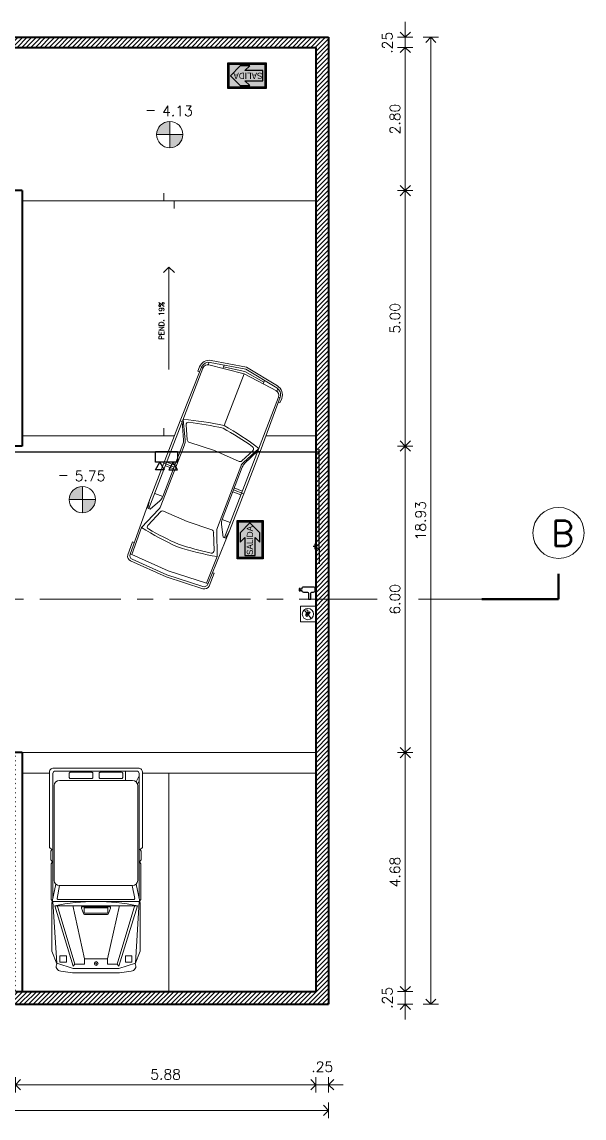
# Model space of a CAD drawing. Extents: x 1009 to 1343, y -172900 to 201.
# Drawn here: x 1186.73 to 1197.73, y 77.63 to 99.08 of the extents above; entities that cross this region are included whole.
import ezdxf

# ---------------------------------------------------------------- set-up
doc = ezdxf.new("R2010")
doc.units = 0
doc.header["$LTSCALE"] = 0.5
doc.linetypes.add('CENTER', pattern=[50.8, 31.75, -6.35, 6.35, -6.35])
doc.linetypes.add('TRAZOS2', pattern=[0.375, 0.25, -0.125])
doc.layers.get('0').update_dxf_attribs({"linetype": 'CONTINUOUS'})
doc.layers.get('Defpoints').update_dxf_attribs({"linetype": 'CONTINUOUS'})
for name, color, linetype, lineweight in [('Acotaciones', 9, 'CONTINUOUS', 9), ('Detalles 01', 8, 'CONTINUOUS', 9), ('EQUIPO DE EMERGENCIA', 200, 'CONTINUOUS', 30), ('Muros corte', 7, 'CONTINUOUS', 40), ('Pisos', 252, 'CONTINUOUS', 18), ('Punta 01', 6, 'CONTINUOUS', 9), ('Punta 015', 64, 'CONTINUOUS', 13), ('Punta 02', 11, 'CONTINUOUS', 20), ('Punta 05', 52, 'CONTINUOUS', 50), ('Sist. contra incendio', 1, 'CONTINUOUS', 18), ('Tratamiento pisos', 251, 'CONTINUOUS', 9), ('Vehículos', 155, 'CONTINUOUS', 13), ('Vidrios', 147, 'CONTINUOUS', 13)]:
    doc.layers.add(name, color=color, linetype=linetype, lineweight=lineweight)
for name, color, linetype in [('BRIGADAS', 8, 'TRAZOS2'), ('Cableado', 100, 'CONTINUOUS'), ('Electricidad', 50, 'CONTINUOUS'), ('GCI-LUZ DE EMERG.LUZ ESTROBOSCOPICA', 12, 'CONTINUOUS'), ('MARCO_FONDO_NEGRO', 7, 'CONTINUOUS'), ('SEÑAL_FONDO_FIGURAS', 254, 'CONTINUOUS'), ('SEÑAL_FONDO_NEGRO', 7, 'CONTINUOUS'), ('SEÑAL_FONDO_VERDE', 86, 'CONTINUOUS')]:
    doc.layers.add(name, color=color, linetype=linetype)
doc.styles.add('franklin gothic medium', font='framd.ttf')
doc.styles.add('Texto 1 mm', font='simplex.shx', dxfattribs={"height": 0.1})
doc.styles.add('Texto 2 mm', font='simplex.shx', dxfattribs={"height": 0.2})
doc.styles.add('Texto 5 mm', font='simplex.shx', dxfattribs={"height": 0.5})
doc.dimstyles.new('Primera línea', dxfattribs={"dimscale": 0, "dimtxt": 0.2, "dimasz": 0.2, "dimexe": 0.15, "dimexo": 0, "dimgap": 0.1, "dimtad": 1, "dimzin": 4, "dimdsep": 46, "dimtxsty": 'Texto 2 mm', "dimblk": 'OPEN90', "dimcen": 2.5, "dimclrd": 256, "dimclre": 256, "dimclrt": 256, "dimadec": 0, "dimazin": 0, "dimtfac": 1, "dimtmove": 2, "dimatfit": 3, "dimldrblk": 'OPEN90', "dimfxl": 1, "dimtolj": 1, "dimtzin": 0, "dimlwd": -1, "dimlwe": -1, "dimarcsym": 0})
doc.dimstyles.new('Segunda línea', dxfattribs={"dimscale": 0, "dimtxt": 0.2, "dimasz": 0.2, "dimexe": 0.15, "dimexo": 0.5, "dimgap": 0.1, "dimtad": 1, "dimzin": 4, "dimdsep": 46, "dimtxsty": 'Texto 2 mm', "dimblk": 'OPEN90', "dimcen": 2.5, "dimclrd": 256, "dimclre": 256, "dimclrt": 256, "dimadec": 0, "dimazin": 0, "dimtfac": 1, "dimtmove": 2, "dimatfit": 3, "dimldrblk": 'OPEN90', "dimfxl": 1, "dimtolj": 1, "dimtzin": 0, "dimlwd": -1, "dimlwe": -1, "dimarcsym": 0})
pattern_1 = [(45, (62.21442, 16.503325), (-0.0449012806, 0.0449012806), [])]

# ---------------------------------------------------------------- blocks, each defined once
blk = doc.blocks.new('A$C30F00F99')
for p, q in [((0.065, 1.448), (0.065, 3.9)), ((1.704, 3.95), (0.115, 3.95)), ((1.754, 1.448), (1.754, 3.9)), ((0.093, 3.668), (0.093, 1.807)), ((1.626, 3.768), (0.193, 3.768)), ((1.726, 3.668), (1.726, 1.807)), ((0.122, 1.736), (0.054, 1.395)), ((1.697, 1.736), (1.765, 1.395)), ((0.198, 1.707), (0.152, 1.458)), ((1.626, 1.707), (0.193, 1.707)), ((1.621, 1.707), (1.667, 1.458)), ((1.765, 1.395), (0.056, 1.399)), ((0.495, 0.168), (0.152, 1.323)), ((1.647, 1.435), (0.172, 1.435)), ((1.134, 0.274), (1.367, 1.319)), ((1.326, 0.168), (1.669, 1.323)), ((1.72, 1.313), (1.36, 0.134)), ((1.144, 1.274), (0.676, 1.274)), ((0.676, 1.274), (0.676, 1.166)), ((0.676, 1.166), (1.144, 1.166)), ((1.144, 1.166), (1.144, 1.274)), ((0.33, 0.336), (0.205, 0.336)), ((0.205, 0.336), (0.205, 0.209)), ((0.33, 0.209), (0.33, 0.336)), ((1.134, 0.274), (0.687, 0.274)), ((1.134, 0.168), (1.134, 0.274)), ((1.489, 0.209), (1.489, 0.336)), ((1.489, 0.336), (1.614, 0.336)), ((1.614, 0.336), (1.614, 0.209)), ((0.205, 0.209), (0.33, 0.209)), ((0.915, 0.184), (0.885, 0.206)), ((0.915, 0.184), (0.944, 0.206)), ((0.915, 0.148), (0.915, 0.184)), ((1.326, 0.168), (1.134, 0.168)), ((1.36, 0.134), (1.326, 0.168)), ((1.614, 0.209), (1.489, 0.209))]:
    blk.add_line(p, q)
for points in [[(0, 3.918), (0, 2.454), (0.044, 2.417), (0.023, 2.383), (0.023, 2.211), (0.06, 2.172), (0.031, 2.135), (0.031, 1.436), (0.058, 1.402), (0.043, 1.368), (0.043, 0.425), (0.145, 0.177, 0.590762), (0.221, 0.036), (0.448, 0), (1.372, 0), (1.598, 0.036, 0.590762), (1.675, 0.177), (1.776, 0.425), (1.776, 1.368), (1.762, 1.402), (1.789, 1.436), (1.789, 2.135), (1.76, 2.172), (1.796, 2.211), (1.796, 2.383), (1.775, 2.417), (1.819, 2.454), (1.819, 3.918, 0.468554), (1.737, 4.009), (0.082, 4.009, 0.468554)], [(0.387, 3.906, -0.414214), (0.407, 3.926), (0.83, 3.926, -0.414214), (0.85, 3.906), (0.85, 3.823, -0.414214), (0.83, 3.803), (0.407, 3.803, -0.414214), (0.387, 3.823)], [(1.432, 3.906, 0.414214), (1.412, 3.926), (0.99, 3.926, 0.414214), (0.97, 3.906), (0.97, 3.823, 0.414214), (0.99, 3.803), (1.412, 3.803, 0.414214), (1.432, 3.823)], [(0.645, 1.295), (0.841, 1.295), (0.98, 1.295), (1.176, 1.295, -0.515671), (1.195, 1.269), (1.157, 1.159, -0.319548), (1.138, 1.145), (0.962, 1.145), (0.859, 1.145), (0.683, 1.145, -0.319548), (0.664, 1.159), (0.626, 1.269, -0.515671)]]:
    blk.add_lwpolyline(points, format="xyb", close=True)
for points in [[(1.485, 3.768), (1.485, 3.95)], [(1.695, 3.74), (1.754, 3.855)], [(1.754, 3.688), (1.754, 3.756), (1.723, 3.692)], [(1.754, 2.412), (1.775, 2.417)], [(0.064, 1.395), (0.141, 0.189), (0.461, 0.086)], [(0.101, 1.313), (0.461, 0.134), (0.495, 0.168), (0.687, 0.168), (0.687, 0.274), (0.454, 1.319)], [(1.72, 1.313), (0.101, 1.313)], [(1.757, 1.395), (1.68, 0.189), (1.36, 0.086)], [(1.36, 0.086), (0.461, 0.086)]]:
    blk.add_lwpolyline(points)
blk.add_lwpolyline([(1.72, 1.313, 0.103517), (0.101, 1.313, -1.887166)], format="xyb")
blk.add_circle((0.915, 0.184), 0.0367)
for centre, radius, start, end in [((0.115, 3.9), 0.05, 90, 180), ((1.704, 3.9), 0.05, 0, 90), ((0.193, 3.668), 0.1, 90, 180), ((1.626, 3.668), 0.1, 0, 90), ((0.193, 1.807), 0.1, 180, 270), ((1.626, 1.807), 0.1, 270, 0), ((0.172, 1.455), 0.02, 169.5085, 270), ((1.647, 1.455), 0.02, 270, 10.4915)]:
    blk.add_arc(centre, radius, start, end)
blk = doc.blocks.new('A$C0C570FE1')
for p, q in [((0.416, 1.722), (0.324, 1.723)), ((0.416, 1.685), (0.416, 1.722)), ((3.993, 1.717), (3.993, 1.684)), ((4.262, 1.714), (3.993, 1.717)), ((0.125, 1.558), (0, 0.861)), ((0.167, 1.56), (0.044, 0.861)), ((0.225, 1.592), (0.136, 0.861)), ((0.171, 1.581), (0.224, 1.581)), ((1.446, 1.701), (0.312, 1.684)), ((0.321, 1.653), (0.321, 1.684)), ((0.321, 1.653), (3.268, 1.653)), ((1.398, 1.653), (1.764, 1.474)), ((3.11, 1.701), (1.446, 1.701)), ((1.446, 1.701), (1.446, 1.653)), ((1.446, 1.653), (1.776, 1.501)), ((1.744, 1.435), (1.481, 1.562)), ((2.293, 1.653), (2.293, 1.485)), ((2.333, 1.701), (2.333, 1.485)), ((2.373, 1.653), (2.373, 1.485)), ((2.953, 1.485), (2.953, 1.653)), ((3.049, 1.51), (3.268, 1.629)), ((4.234, 1.679), (3.11, 1.701)), ((3.268, 1.677), (3.11, 1.701)), ((3.208, 1.468), (3.668, 1.653)), ((3.245, 1.418), (3.577, 1.554)), ((3.268, 1.629), (3.268, 1.677)), ((3.668, 1.653), (4.23, 1.644)), ((4.23, 1.644), (4.23, 1.679)), ((4.23, 1.644), (4.272, 0.861)), ((4.313, 1.603), (4.355, 0.861)), ((4.395, 0.861), (4.353, 1.62)), ((1.75, 0.861), (1.773, 1.388)), ((1.852, 1.453), (3.134, 1.453)), ((1.855, 1.485), (2.953, 1.485)), ((3.236, 0.861), (3.214, 1.37)), ((0.152, 1.283), (0.093, 0.861)), ((0.119, 1.285), (0.188, 1.285)), ((0.125, 0.165), (0, 0.861)), ((0.167, 0.163), (0.044, 0.861)), ((0.152, 0.439), (0.093, 0.861)), ((0.136, 0.861), (1.224, 0.861)), ((0.225, 0.131), (0.136, 0.861)), ((1.75, 0.861), (1.773, 0.335)), ((3.236, 0.861), (3.214, 0.353)), ((4.23, 0.079), (4.272, 0.861)), ((4.313, 0.12), (4.355, 0.861)), ((4.395, 0.861), (4.353, 0.103)), ((0.119, 0.438), (0.188, 0.438)), ((1.398, 0.07), (1.764, 0.249)), ((1.446, 0.07), (1.776, 0.221)), ((1.744, 0.287), (1.481, 0.161)), ((1.852, 0.27), (3.134, 0.27)), ((1.855, 0.238), (2.953, 0.238)), ((2.293, 0.07), (2.293, 0.238)), ((2.333, 0.022), (2.333, 0.238)), ((2.373, 0.07), (2.373, 0.238)), ((2.953, 0.238), (2.953, 0.07)), ((3.208, 0.255), (3.668, 0.07)), ((3.245, 0.304), (3.577, 0.169)), ((0.171, 0.142), (0.224, 0.142)), ((1.446, 0.022), (0.312, 0.039)), ((0.321, 0.07), (3.268, 0.07)), ((0.321, 0.07), (0.321, 0.039)), ((0.416, 0.001), (0.324, 0)), ((0.416, 0.038), (0.416, 0.001)), ((1.446, 0.022), (1.446, 0.07)), ((3.11, 0.022), (1.446, 0.022)), ((3.049, 0.213), (3.268, 0.094)), ((3.268, 0.046), (3.11, 0.022)), ((4.234, 0.044), (3.11, 0.022)), ((3.268, 0.094), (3.268, 0.046)), ((3.668, 0.07), (4.23, 0.079)), ((3.993, 0.005), (3.993, 0.039)), ((4.262, 0.008), (3.993, 0.005)), ((4.23, 0.079), (4.23, 0.044))]:
    blk.add_line(p, q)
for centre, radius, start, end in [((0.322, 1.523), 0.2, 89.6059, 169.7934), ((0.315, 1.534), 0.15, 90.8772, 169.9992), ((0.321, 1.553), 0.1, 90, 173.024), ((7.846, -0.184), 6.705, 164.0955, 171.0276), ((7.876, -0.089), 6.664, 165.9376, 171.8019), ((1.459, 1.516), 0.05, 64.4236, 163.8009), ((2.953, 1.685), 0.2, 270, 298.6282), ((3.596, 1.508), 0.05, 13.1488, 112.1811), ((-2.765, 0.542), 6.484, 2.8274, 8.6702), ((-2.714, 0.453), 6.494, 3.6062, 10.6501), ((4.233, 1.599), 0.08, 3.2191, 89.3245), ((4.253, 1.615), 0.1, 3.1608, 84.5613), ((1.723, 1.39), 0.05, 357.5478, 64.4236), ((1.852, 1.653), 0.2, 243.8694, 270), ((1.855, 1.685), 0.2, 246.7861, 270), ((3.134, 1.653), 0.2, 270, 291.9752), ((3.264, 1.372), 0.05, 112.1811, 182.5243), ((7.846, 1.907), 6.705, 188.9724, 195.9045), ((7.876, 1.812), 6.664, 188.1981, 194.0624), ((-2.765, 1.181), 6.484, 351.3298, 357.1726), ((-2.714, 1.27), 6.494, 349.3499, 356.3938), ((1.723, 0.332), 0.05, 295.5764, 2.4522), ((1.852, 0.07), 0.2, 90, 116.1306), ((1.855, 0.038), 0.2, 90, 113.2139), ((2.953, 0.038), 0.2, 61.3718, 90), ((3.134, 0.07), 0.2, 68.0248, 90), ((3.264, 0.351), 0.05, 177.4757, 247.8189), ((0.322, 0.2), 0.2, 190.2066, 270.3941), ((0.315, 0.189), 0.15, 190.0008, 269.1228), ((0.321, 0.17), 0.1, 186.976, 270), ((1.459, 0.206), 0.05, 196.1991, 295.5764), ((3.596, 0.215), 0.05, 247.8189, 346.8512), ((4.233, 0.124), 0.08, 270.6755, 356.7809), ((4.253, 0.108), 0.1, 275.4387, 356.8392)]:
    blk.add_arc(centre, radius, start, end)
blk = doc.blocks.new('_Open90')
at = {"color": 0, "linetype": 'ByBlock', "lineweight": -2}
for p, q in [((0, 0), (-1, 0)), ((-0.5, 0.5), (0, 0)), ((0, 0), (-0.5, -0.5))]:
    blk.add_line(p, q, dxfattribs=at)
blk = doc.blocks.new('*D228')
at = {"layer": 'Acotaciones', "transparency": 16777216}
for p, q in [((1186.6, 78.433), (1186.6, 78.134)), ((1192.48, 78.433), (1192.48, 78.134)), ((1192.28, 78.284), (1186.8, 78.284))]:
    blk.add_line(p, q, dxfattribs=at)
at = {"layer": 'Defpoints', "color": 0, "transparency": 16777216}
for p in [(1186.6, 78.433), (1192.48, 78.433), (1186.6, 78.284)]:
    blk.add_point(p, dxfattribs=at)
at = {"layer": 'Acotaciones', "transparency": 16777216, "xscale": 0.2, "yscale": 0.2, "zscale": 0.2, "rotation": 180}
blk.add_blockref('_Open90', (1186.6, 78.284), dxfattribs=at)
at = {"layer": 'Acotaciones', "transparency": 16777216, "xscale": 0.2, "yscale": 0.2, "zscale": 0.2}
blk.add_blockref('_Open90', (1192.48, 78.284), dxfattribs=at)
at = {"layer": 'Acotaciones', "transparency": 16777216, "insert": (1189.54, 78.484), "char_height": 0.2, "attachment_point": 5, "style": 'Texto 2 mm'}
blk.add_mtext('\\A1;5.88', dxfattribs=at)
blk = doc.blocks.new('*D229')
at = {"layer": 'Acotaciones', "transparency": 16777216}
for p, q in [((1153.06, 77.933), (1153.06, 77.63)), ((1192.73, 77.933), (1192.73, 77.63)), ((1153.26, 77.78), (1192.53, 77.78))]:
    blk.add_line(p, q, dxfattribs=at)
at = {"layer": 'Defpoints', "color": 0, "transparency": 16777216}
for p in [(1153.06, 78.433), (1192.73, 78.433), (1192.73, 77.78)]:
    blk.add_point(p, dxfattribs=at)
at = {"layer": 'Acotaciones', "transparency": 16777216, "xscale": 0.2, "yscale": 0.2, "zscale": 0.2, "rotation": 180}
blk.add_blockref('_Open90', (1153.06, 77.78), dxfattribs=at)
at = {"layer": 'Acotaciones', "transparency": 16777216, "xscale": 0.2, "yscale": 0.2, "zscale": 0.2}
blk.add_blockref('_Open90', (1192.73, 77.78), dxfattribs=at)
at = {"layer": 'Acotaciones', "transparency": 16777216, "insert": (1172.895, 77.98), "char_height": 0.2, "attachment_point": 5, "style": 'Texto 2 mm'}
blk.add_mtext('\\A1;39.67', dxfattribs=at)
blk = doc.blocks.new('*D230')
at = {"layer": 'Acotaciones', "transparency": 16777216}
for p, q in [((1194.08, 84.783), (1194.38, 84.783)), ((1194.23, 80.308), (1194.23, 84.583)), ((1194.08, 80.108), (1194.38, 80.108))]:
    blk.add_line(p, q, dxfattribs=at)
at = {"layer": 'Defpoints', "color": 0, "transparency": 16777216}
for p in [(1194.08, 84.783), (1194.23, 84.783), (1194.08, 80.108)]:
    blk.add_point(p, dxfattribs=at)
at = {"layer": 'Acotaciones', "transparency": 16777216, "xscale": 0.2, "yscale": 0.2, "zscale": 0.2}
for p, rotation in [((1194.23, 84.783), 90), ((1194.23, 80.108), 270)]:
    blk.add_blockref('_Open90', p, dxfattribs=dict(at, rotation=rotation))
at = {"layer": 'Acotaciones', "transparency": 16777216, "insert": (1194.03, 82.446), "char_height": 0.2, "attachment_point": 5, "rotation": 90, "style": 'Texto 2 mm'}
blk.add_mtext('\\A1;4.68', dxfattribs=at)
blk = doc.blocks.new('*D231')
at = {"layer": 'Acotaciones', "transparency": 16777216}
for p, q in [((1194.08, 90.783), (1194.38, 90.783)), ((1194.23, 84.983), (1194.23, 90.583)), ((1194.08, 84.783), (1194.38, 84.783))]:
    blk.add_line(p, q, dxfattribs=at)
at = {"layer": 'Defpoints', "color": 0, "transparency": 16777216}
for p in [(1194.08, 90.783), (1194.23, 90.783), (1194.08, 84.783)]:
    blk.add_point(p, dxfattribs=at)
at = {"layer": 'Acotaciones', "transparency": 16777216, "xscale": 0.2, "yscale": 0.2, "zscale": 0.2}
for p, rotation in [((1194.23, 90.783), 90), ((1194.23, 84.783), 270)]:
    blk.add_blockref('_Open90', p, dxfattribs=dict(at, rotation=rotation))
at = {"layer": 'Acotaciones', "transparency": 16777216, "insert": (1194.03, 87.783), "char_height": 0.2, "attachment_point": 5, "rotation": 90, "style": 'Texto 2 mm'}
blk.add_mtext('\\A1;6.00', dxfattribs=at)
blk = doc.blocks.new('*D232')
at = {"layer": 'Acotaciones', "transparency": 16777216}
for p, q in [((1194.08, 95.783), (1194.38, 95.783)), ((1194.23, 90.983), (1194.23, 95.583)), ((1194.08, 90.783), (1194.38, 90.783))]:
    blk.add_line(p, q, dxfattribs=at)
at = {"layer": 'Defpoints', "color": 0, "transparency": 16777216}
for p in [(1194.08, 95.783), (1194.23, 95.783), (1194.08, 90.783)]:
    blk.add_point(p, dxfattribs=at)
at = {"layer": 'Acotaciones', "transparency": 16777216, "xscale": 0.2, "yscale": 0.2, "zscale": 0.2}
for p, rotation in [((1194.23, 95.783), 90), ((1194.23, 90.783), 270)]:
    blk.add_blockref('_Open90', p, dxfattribs=dict(at, rotation=rotation))
at = {"layer": 'Acotaciones', "transparency": 16777216, "insert": (1194.03, 93.283), "char_height": 0.2, "attachment_point": 5, "rotation": 90, "style": 'Texto 2 mm'}
blk.add_mtext('\\A1;5.00', dxfattribs=at)
blk = doc.blocks.new('*D233')
at = {"layer": 'Acotaciones', "transparency": 16777216}
for p, q in [((1194.08, 98.583), (1194.38, 98.583)), ((1194.23, 95.983), (1194.23, 98.383)), ((1194.08, 95.783), (1194.38, 95.783))]:
    blk.add_line(p, q, dxfattribs=at)
at = {"layer": 'Defpoints', "color": 0, "transparency": 16777216}
for p in [(1194.08, 98.583), (1194.23, 98.583), (1194.08, 95.783)]:
    blk.add_point(p, dxfattribs=at)
at = {"layer": 'Acotaciones', "transparency": 16777216, "xscale": 0.2, "yscale": 0.2, "zscale": 0.2}
for p, rotation in [((1194.23, 98.583), 90), ((1194.23, 95.783), 270)]:
    blk.add_blockref('_Open90', p, dxfattribs=dict(at, rotation=rotation))
at = {"layer": 'Acotaciones', "transparency": 16777216, "insert": (1194.03, 97.183), "char_height": 0.2, "attachment_point": 5, "rotation": 90, "style": 'Texto 2 mm'}
blk.add_mtext('\\A1;2.80', dxfattribs=at)
blk = doc.blocks.new('*D234')
at = {"layer": 'Acotaciones', "transparency": 16777216}
for p, q in [((1194.58, 98.783), (1194.88, 98.783)), ((1194.73, 98.583), (1194.73, 80.058)), ((1194.58, 79.858), (1194.88, 79.858))]:
    blk.add_line(p, q, dxfattribs=at)
at = {"layer": 'Defpoints', "color": 0, "transparency": 16777216}
for p in [(1194.08, 98.783), (1194.08, 79.858), (1194.73, 79.858)]:
    blk.add_point(p, dxfattribs=at)
at = {"layer": 'Acotaciones', "transparency": 16777216, "xscale": 0.2, "yscale": 0.2, "zscale": 0.2}
for p, rotation in [((1194.73, 98.783), 90), ((1194.73, 79.858), 270)]:
    blk.add_blockref('_Open90', p, dxfattribs=dict(at, rotation=rotation))
at = {"layer": 'Acotaciones', "transparency": 16777216, "insert": (1194.53, 89.321), "char_height": 0.2, "attachment_point": 5, "rotation": 90, "style": 'Texto 2 mm'}
blk.add_mtext('\\A1;18.93', dxfattribs=at)
blk = doc.blocks.new('A$C4F586106')
at = {"layer": 'SEÑAL_FONDO_FIGURAS'}
h = blk.add_hatch(color=256, dxfattribs=at)
h.paths.add_polyline_path([(1.092, 0.238), (0.029, 0.238), (0.029, 1.85), (1.092, 1.85)])
h.paths.add_polyline_path([(1.063, 1.821), (0.058, 1.821), (0.058, 0.267), (1.063, 0.267)], flags=16)
h.paths.add_polyline_path([(0.807, 1.55), (0.807, 0.438), (0.287, 0.438), (0.287, 1.55)], flags=8)
blk.add_hatch(color=256, dxfattribs=at).paths.add_polyline_path([(0.553, 1.768), (0.126, 1.339), (0.126, 0.925), (0.327, 1.132), (0.327, 0.349), (0.553, 0.349), (0.778, 0.349), (0.778, 1.132), (0.979, 0.925), (0.979, 1.339)])
at = {"layer": 'SEÑAL_FONDO_VERDE'}
h = blk.add_hatch(color=256, dxfattribs=at)
h.paths.add_polyline_path([(0.058, 0.267), (0.058, 1.821), (1.063, 1.821), (1.063, 0.267)])
h.paths.add_polyline_path([(0.327, 0.349), (0.553, 0.349), (0.778, 0.349), (0.778, 1.132), (0.979, 0.925), (0.979, 1.339), (0.553, 1.768), (0.126, 1.339), (0.126, 0.925), (0.327, 1.132)], flags=16)
at = {"layer": 'MARCO_FONDO_NEGRO'}
blk.add_lwpolyline([(1.121, 1.879), (1.121, 0.209), (0, 0.209), (0, 1.879)], close=True, dxfattribs=at)
at = {"layer": 'SEÑAL_FONDO_FIGURAS'}
blk.add_lwpolyline([(1.092, 1.85), (0.029, 1.85), (0.029, 0.238), (1.092, 0.238)], close=True, dxfattribs=at)
at = {"layer": 'SEÑAL_FONDO_NEGRO'}
blk.add_lwpolyline([(1.063, 1.821), (1.063, 0.267), (0.058, 0.267), (0.058, 1.821)], close=True, dxfattribs=at)
at = {"layer": 'SEÑAL_FONDO_VERDE'}
for points in [[(1.063, 1.821), (1.063, 0.267), (0.058, 0.267), (0.058, 1.821)], [(0.553, 0.349), (0.778, 0.349), (0.778, 1.132), (0.979, 0.925), (0.979, 1.339), (0.553, 1.768), (0.126, 1.339), (0.126, 0.925), (0.327, 1.132), (0.327, 0.349)], [(0.553, 0.349), (0.778, 0.349), (0.778, 1.132), (0.979, 0.925), (0.979, 1.339), (0.553, 1.768), (0.126, 1.339), (0.126, 0.925), (0.327, 1.132), (0.327, 0.349)]]:
    blk.add_lwpolyline(points, close=True, dxfattribs=at)
at = {"layer": 'SEÑAL_FONDO_VERDE', "style": 'franklin gothic medium'}
blk.add_text('SALIDA', height=0.2658, rotation=90, dxfattribs=at).set_placement((0.681, 0.372))
blk = doc.blocks.new('A$C04752EFD')
at = {"layer": 'GCI-LUZ DE EMERG.LUZ ESTROBOSCOPICA', "color": 1}
blk.add_lwpolyline([(-0.177, -0.173), (-0.177, 0), (0.177, 0), (0.177, -0.173)], close=True, dxfattribs=at)
at = {"layer": 'GCI-LUZ DE EMERG.LUZ ESTROBOSCOPICA'}
for points in [[(0.177, -0.173), (-0.177, -0.173), (-0.177, 0), (0.177, 0)], [(-0.109, -0.173), (-0.038, -0.297), (-0.18, -0.297)], [(0.109, -0.173), (0.038, -0.297), (0.18, -0.297)]]:
    blk.add_lwpolyline(points, close=True, dxfattribs=at)

msp = doc.modelspace()

# ---------------------------------------------------------------- hatches: boundary and pattern name
at = {"layer": 'Detalles 01'}
h = msp.add_hatch(dxfattribs=at)
h.set_pattern_fill('ANSI31,_O', color=256, scale=0.02)
h.set_pattern_definition(pattern_1)
h.paths.add_polyline_path([(1192.73, 98.783), (1183.68, 98.783), (1183.68, 98.583), (1192.48, 98.583), (1192.48, 87.783), (1192.73, 87.783)])
h = msp.add_hatch(dxfattribs=at)
h.set_pattern_fill('ANSI31,_O', color=256, scale=0.02)
h.set_pattern_definition(pattern_1)
h.paths.add_polyline_path([(1181.13, 80.108), (1181.13, 79.858), (1186.36, 79.858), (1186.36, 79.783), (1186.6, 79.783), (1186.6, 79.858), (1192.73, 79.858), (1192.73, 87.783), (1192.48, 87.783), (1192.48, 80.108), (1186.6, 80.108), (1186.6, 84.783), (1186.36, 84.783), (1186.36, 80.108)])
at = {"layer": 'Vidrios', "linetype": 'Continuous'}
h = msp.add_hatch(color=256, dxfattribs=at)
h.paths.add_polyline_path([(1189.621, 97.135, 0.414214), (1189.364, 96.878), (1189.621, 96.878)])
h.paths.add_polyline_path([(1189.877, 96.878), (1189.621, 96.878), (1189.621, 96.622, 0.414214)])
h = msp.add_hatch(color=256, dxfattribs=at)
h.paths.add_polyline_path([(1187.91, 89.992, 0.414214), (1187.654, 89.735), (1187.91, 89.735)])
h.paths.add_polyline_path([(1188.167, 89.735), (1187.91, 89.735), (1187.91, 89.479, 0.414214)])

# ---------------------------------------------------------------- linework, layer by layer
at = {"layer": 'Acotaciones'}
for p, q in [((1194.23, 99.083), (1194.23, 98.783)), ((1194.08, 98.783), (1194.38, 98.783)), ((1194.23, 98.783), (1194.13, 98.883)), ((1194.33, 98.883), (1194.23, 98.783)), ((1194.23, 98.583), (1194.23, 98.783)), ((1194.08, 80.108), (1194.38, 80.108)), ((1194.23, 79.858), (1194.23, 80.108)), ((1194.08, 79.858), (1194.38, 79.858)), ((1194.13, 79.758), (1194.23, 79.858)), ((1194.23, 79.858), (1194.33, 79.758)), ((1194.23, 79.858), (1194.23, 79.558)), ((1192.73, 78.433), (1192.73, 78.134)), ((1192.73, 78.284), (1192.83, 78.384)), ((1193.012, 78.284), (1192.48, 78.284)), ((1192.83, 78.184), (1192.73, 78.284))]:
    msp.add_line(p, q, dxfattribs=at)
at = {"layer": 'Cableado'}
msp.add_line((1192.205, 87.985), (1192.17, 87.985), dxfattribs=at)
msp.add_lwpolyline([(1192.17, 87.997), (1192.153, 87.997), (1192.153, 87.947), (1192.17, 87.947)], close=True, dxfattribs=at)
msp.add_lwpolyline([(1192.17, 87.958), (1192.205, 87.958, 0.414214), (1192.239, 87.924), (1192.304, 87.924, -0.414214), (1192.338, 87.889), (1192.338, 87.783), (1192.381, 87.783), (1192.381, 87.889, -0.414214), (1192.415, 87.924), (1192.433, 87.924, 0.414214), (1192.467, 87.958), (1192.467, 87.989, 0.414214), (1192.433, 88.023), (1192.239, 88.023, 0.414214), (1192.205, 87.989), (1192.205, 87.985)], format="xyb", dxfattribs=at)
at = {"layer": 'Detalles 01'}
for p, q in [((1189.505, 95.733), (1189.505, 95.583)), ((1189.705, 95.583), (1189.705, 95.433)), ((1189.605, 94.283), (1189.499, 94.177)), ((1189.605, 94.283), (1189.605, 92.283)), ((1189.605, 94.283), (1189.711, 94.177)), ((1189.505, 91.133), (1189.505, 90.983))]:
    msp.add_line(p, q, dxfattribs=at)
at = {"layer": 'Detalles 01', "linetype": 'CENTER', "ltscale": 0.1}
for p, q in [((1151.515, 87.783), (1193.681, 87.783)), ((1194.488, 87.783), (1195.73, 87.783))]:
    msp.add_line(p, q, dxfattribs=at)
at = {"layer": 'Electricidad'}
for p, q in [((1175.596, 90.669), (1192.546, 90.669)), ((1192.546, 88.868), (1192.546, 90.719)), ((1192.465, 88.767), (1192.465, 88.869)), ((1192.465, 88.816), (1192.546, 88.868)), ((1192.546, 88.767), (1192.546, 88.868)), ((1192.465, 88.816), (1192.425, 88.816)), ((1192.465, 88.816), (1192.546, 88.767)), ((1192.546, 88.767), (1192.546, 88.478))]:
    msp.add_line(p, q, dxfattribs=at)
at = {"layer": 'Muros corte'}
for p, q in [((1175.33, 98.783), (1192.73, 98.783)), ((1192.73, 98.783), (1192.73, 79.858)), ((1175.33, 98.583), (1192.48, 98.583)), ((1192.48, 98.583), (1192.48, 80.108)), ((1186.73, 95.783), (1186.36, 95.783)), ((1186.73, 95.783), (1186.73, 90.783)), ((1186.73, 90.783), (1186.23, 90.783)), ((1186.73, 84.783), (1186.23, 84.783)), ((1186.73, 84.783), (1186.73, 80.108)), ((1186.6, 80.108), (1192.48, 80.108)), ((1186.6, 79.858), (1192.73, 79.858))]:
    msp.add_line(p, q, dxfattribs=at)
at = {"layer": 'Pisos'}
for p, q in [((1186.73, 95.583), (1192.48, 95.583)), ((1186.73, 90.983), (1189.709, 90.983)), ((1191.502, 90.983), (1192.48, 90.983))]:
    msp.add_line(p, q, dxfattribs=at)
at = {"layer": 'Punta 01', "linetype": 'Continuous'}
for p, q in [((1189.174, 97.35), (1189.324, 97.35)), ((1187.464, 90.207), (1187.614, 90.207))]:
    msp.add_line(p, q, dxfattribs=at)
at = {"layer": 'Punta 015', "linetype": 'Continuous'}
for p, q in [((1189.621, 97.135), (1189.621, 96.622)), ((1189.364, 96.878), (1189.877, 96.878)), ((1187.91, 89.992), (1187.91, 89.479)), ((1187.654, 89.735), (1188.167, 89.735))]:
    msp.add_line(p, q, dxfattribs=at)
for centre in [(1189.621, 96.878), (1187.91, 89.735)]:
    msp.add_circle(centre, 0.257, dxfattribs=at)
at = {"layer": 'Punta 02'}
msp.add_circle((1197.23, 89.083), 0.5, dxfattribs=at)
at = {"layer": 'Punta 05'}
for p, q in [((1197.23, 87.783), (1197.23, 88.283)), ((1195.73, 87.783), (1197.23, 87.783))]:
    msp.add_line(p, q, dxfattribs=at)
at = {"layer": 'Sist. contra incendio'}
msp.add_line((1192.252, 87.575), (1192.391, 87.405), dxfattribs=at)
at = {"layer": 'Sist. contra incendio', "color": 0}
for points in [[(1192.182, 87.647), (1192.476, 87.647), (1192.476, 87.342), (1192.182, 87.342)], [(1192.304, 87.449), (1192.287, 87.464), (1192.353, 87.539), (1192.37, 87.524)]]:
    msp.add_lwpolyline(points, close=True, dxfattribs=at)
at = {"layer": 'Sist. contra incendio'}
msp.add_circle((1192.325, 87.494), 0.111, dxfattribs=at)
at = {"layer": 'Sist. contra incendio', "color": 0}
for centre, radius, start, end in [((1192.344, 87.479), 0.0596, 117.3995, 194.4218), ((1192.304, 87.551), 0.0234, 303.3783, 123.3783)]:
    msp.add_arc(centre, radius, start, end, dxfattribs=at)
at = {"layer": 'Tratamiento pisos'}
for p, q in [((1186.73, 84.783), (1192.48, 84.783)), ((1186.73, 84.383), (1187.267, 84.383)), ((1189.086, 84.383), (1192.48, 84.383)), ((1189.605, 84.383), (1189.605, 80.108))]:
    msp.add_line(p, q, dxfattribs=at)

# ---------------------------------------------------------------- block references
at = {"layer": 'BRIGADAS', "xscale": 0.4499999999998181, "yscale": 0.4499999999998181, "zscale": 0.4499999999998181, "rotation": 89.99999999999999}
msp.add_blockref('A$C4F586106', (1191.602, 97.781), dxfattribs=at)
at = {"layer": 'BRIGADAS', "xscale": 0.4499999999998181, "yscale": 0.4499999999998181, "zscale": 0.4499999999998181}
msp.add_blockref('A$C4F586106', (1190.942, 88.483), dxfattribs=at)
at = {"layer": 'EQUIPO DE EMERGENCIA', "xscale": 1.200000000000045, "yscale": 1.200000000000045, "zscale": 1.200000000000045}
msp.add_blockref('A$C04752EFD', (1189.557, 90.673), dxfattribs=at)
at = {"layer": 'Vehículos', "linetype": 'Continuous', "rotation": 248.982913916897}
msp.add_blockref('A$C0C570FE1', (1190.32, 92.635), dxfattribs=at)
at = {"layer": 'Vehículos', "linetype": 'Continuous'}
msp.add_blockref('A$C30F00F99', (1187.267, 80.472), dxfattribs=at)

# ---------------------------------------------------------------- texts
at = {"layer": 'Acotaciones', "char_height": 0.2, "attachment_point": 5, "rotation": 90, "style": 'Texto 2 mm'}
for insert in [(1193.88, 98.675), (1193.88, 79.983)]:
    msp.add_mtext('\\A1;.25', dxfattribs=dict(at, insert=insert))
at = {"layer": 'Acotaciones', "insert": (1192.605, 78.634), "char_height": 0.2, "attachment_point": 5, "style": 'Texto 2 mm'}
msp.add_mtext('\\A1;.25', dxfattribs=at)
at = {"layer": 'Punta 01', "insert": (1189.508, 92.862), "char_height": 0.1, "width": 0.8276, "attachment_point": 7, "rotation": 90, "style": 'Texto 1 mm'}
msp.add_mtext('PEND. 19%', dxfattribs=at)
at = {"layer": 'Punta 015', "linetype": 'Continuous', "char_height": 0.2, "attachment_point": 5, "style": 'Texto 2 mm'}
for s, insert in [('4.13', (1189.771, 97.341)), ('5.75', (1188.06, 90.198))]:
    msp.add_mtext(s, dxfattribs=dict(at, insert=insert))
at = {"layer": 'Punta 05', "insert": (1197.083, 89.323), "char_height": 0.5, "width": 0.3999, "attachment_point": 1, "style": 'Texto 5 mm'}
msp.add_mtext('B', dxfattribs=at)

# ---------------------------------------------------------------- dimensions: what is measured, and where the dimension line sits
at = {"layer": 'Acotaciones'}
for base, p1, p2, dimstyle, picture, middle in [((1194.730056878, 79.85843972), (1194.080056878, 98.78343972), (1194.080056878, 79.85843972), 'Segunda línea', '*D234', (1194.530056878, 89.32093972)), ((1194.23, 98.583), (1194.08, 95.783), (1194.08, 98.583), 'Primera línea', '*D233', (1194.03, 97.183)), ((1194.23, 95.783), (1194.08, 90.783), (1194.08, 95.783), 'Primera línea', '*D232', (1194.03, 93.283)), ((1194.23, 90.783), (1194.08, 84.783), (1194.08, 90.783), 'Primera línea', '*D231', (1194.03, 87.783)), ((1194.230056878, 84.78343972), (1194.080056878, 80.10843972), (1194.080056878, 84.78343972), 'Primera línea', '*D230', (1194.030056878, 82.44593972))]:
    dim = msp.add_linear_dim(base=base, p1=p1, p2=p2, angle=90, dimstyle=dimstyle, override={"dimscale": 1}, dxfattribs=at)
    dim.commit()
    dim.dimension.update_dxf_attribs({"geometry": picture, "text_midpoint": middle})
for base, p1, p2, dimstyle, picture, middle in [((1186.6, 78.284), (1192.48, 78.433), (1186.6, 78.433), 'Primera línea', '*D228', (1189.54, 78.484)), ((1192.73, 77.78), (1153.06, 78.433), (1192.73, 78.433), 'Segunda línea', '*D229', (1172.895, 77.98))]:
    dim = msp.add_linear_dim(base=base, p1=p1, p2=p2, dimstyle=dimstyle, override={"dimscale": 1}, dxfattribs=at)
    dim.commit()
    dim.dimension.update_dxf_attribs({"geometry": picture, "text_midpoint": middle})

doc.saveas('drawing.dxf')
